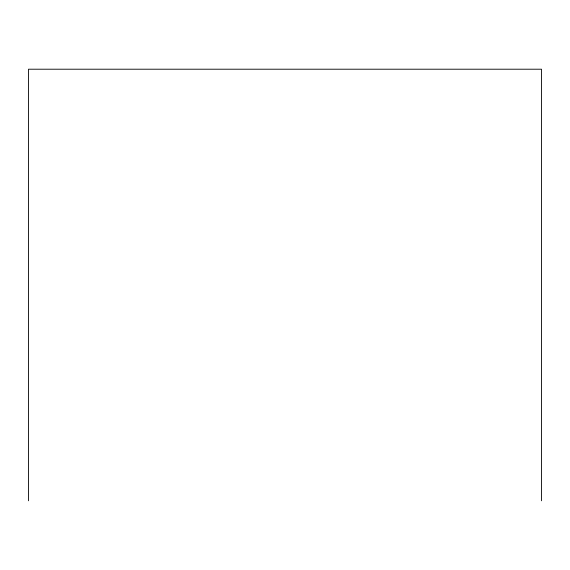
<?xml version="1.0" encoding="UTF-8"?>
<svg xmlns="http://www.w3.org/2000/svg" width="570" height="570" viewBox="0 0 570 570"><rect width="100%" height="100%" fill="white"/><g stroke="black" fill="none" stroke-linecap="round" stroke-linejoin="round"><path stroke-width="0.85" d="M541.5 500.788L541.5 69.212L28.5 69.212L28.5 500.788"/></g></svg>
